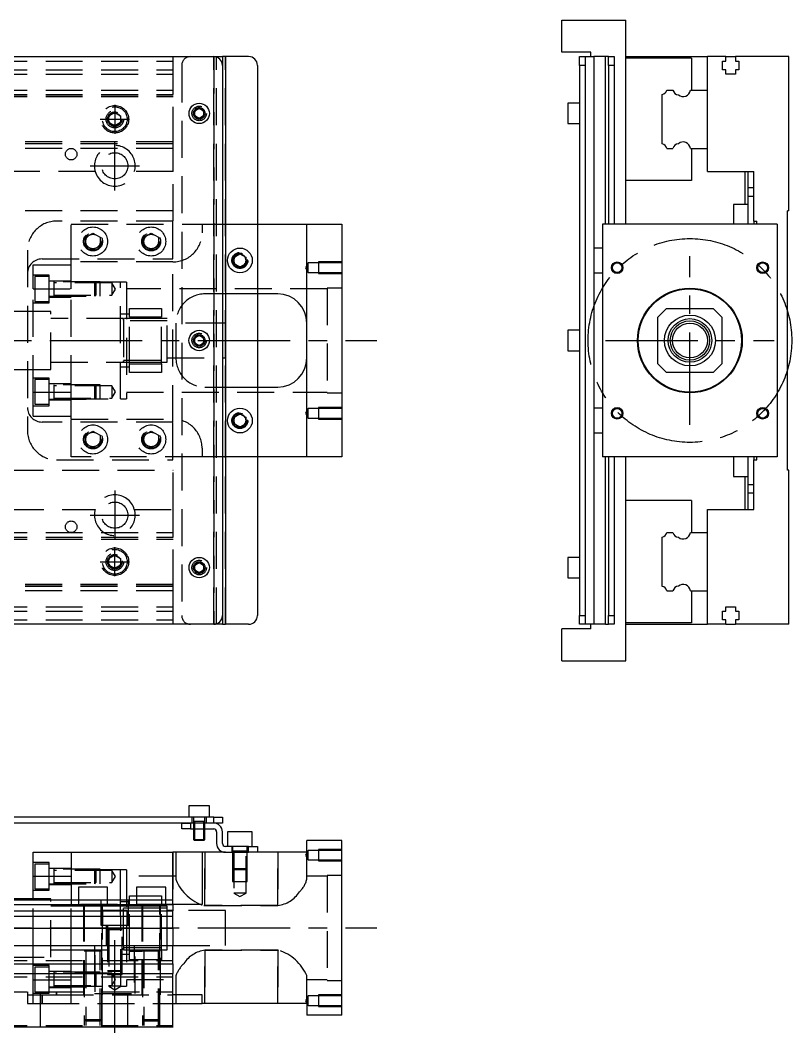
# Model space of a CAD drawing. Extents: x -13 to 750, y -269 to 112.
# Drawn here: x 484.5 to 749.7, y -237.8 to 110 of the extents above; entities that cross this region are included whole.
import ezdxf

# ---------------------------------------------------------------- set-up
doc = ezdxf.new("R2010")
doc.units = 0
doc.linetypes.add('CENTER', pattern=[50.8, 31.75, -6.35, 6.35, -6.35])
doc.linetypes.add('DASHED', pattern=[19.05, 12.7, -6.35])
doc.layers.get('0').update_dxf_attribs({"linetype": 'CONTINUOUS'})
doc.layers.add('CENTER', color=1, linetype='CENTER')

msp = doc.modelspace()

# ---------------------------------------------------------------- linework, layer by layer
at = {"color": 7, "linetype": 'CONTINUOUS'}
for p, q in [((670.65, 110), (692.65, 110)), ((670.65, 99), (670.65, 110)), ((692.65, 40), (692.65, 110)), ((3, 97.5), (551, 97.5)), ((551, 97.5), (554, 97.5)), ((554, 97.5), (554, 94.5)), ((555, 97.5), (554, 97.5)), ((555, 97.5), (555, -97.5)), ((563, 97.5), (555, 97.5)), ((680.65, 99), (670.65, 99)), ((676.65, 97.5), (678.65, 97.5)), ((676.65, 94.5), (676.65, 97.5)), ((678.65, 97.5), (681.65, 97.5)), ((678.65, 97.5), (678.65, 94.5)), ((680.65, 97.5), (680.65, 99)), ((681.65, 97.5), (681.65, 31.75)), ((685.65, 97.5), (681.65, 97.5)), ((685.65, 40), (685.65, 97.5)), ((686.65, 97.5), (685.65, 97.5)), ((686.65, 94.5), (686.65, 97.5)), ((686.65, 97.5), (688.65, 97.5)), ((688.65, 97.5), (688.65, 94.5)), ((692.65, 97.5), (720.65, 97.5)), ((720.65, 86), (720.65, 97.5)), ((726.95, 97.5), (720.65, 97.5)), ((726.95, 97.5), (730.35, 97.5)), ((726.95, 96), (726.95, 97.5)), ((730.35, 97.5), (730.35, 96)), ((748.65, 97.5), (730.35, 97.5)), ((748.65, 44.5), (748.65, 97.5)), ((554, 94.5), (554, -94.5)), ((566, 94.5), (566, -94.5)), ((678.65, 94.5), (676.65, 94.5)), ((676.65, 94.5), (676.65, -94.5)), ((678.65, 94.5), (678.65, -94.5)), ((688.65, 94.5), (686.65, 94.5)), ((686.65, 94.5), (686.65, 40)), ((688.65, 94.5), (688.65, 40)), ((715.15, 97), (692.65, 97)), ((715.15, 97), (715.15, 86)), ((725.8, 96), (726.95, 96)), ((725.8, 93), (725.8, 96)), ((730.35, 96), (731.5, 96)), ((731.5, 96), (731.5, 93)), ((726.95, 93), (725.8, 93)), ((726.95, 91.5), (726.95, 93)), ((730.35, 91.5), (726.95, 91.5)), ((730.35, 93), (730.35, 91.5)), ((731.5, 93), (730.35, 93)), ((705.15, 67.539608), (705.15, 84.460392)), ((706.689608, 86), (708.810392, 86)), ((714.831934, 86), (720.65, 86)), ((720.65, 66), (720.65, 86)), ((720.65, 66), (720.65, 86)), ((672.65, 81.5), (672.65, 78)), ((676.65, 81.5), (672.65, 81.5)), ((544.5, 78.866026), (546, 79.73205)), ((544.5, 77.133974), (544.5, 78.866026)), ((546, 76.26795), (544.5, 77.133974)), ((546, 79.73205), (547.5, 78.866026)), ((547.5, 77.133974), (546, 76.26795)), ((547.5, 78.866026), (547.5, 77.133974)), ((672.65, 78), (672.65, 74.5)), ((672.65, 74.5), (676.65, 74.5)), ((706.689608, 66), (708.810392, 66)), ((714.831934, 66), (720.65, 66)), ((715.15, 66), (715.15, 55)), ((720.65, 58), (720.65, 66)), ((720.65, 58), (736.65, 58)), ((733.65, 46.75), (733.65, 58)), ((734.65, 52.5), (734.65, 58)), ((736.65, 41), (736.65, 58)), ((715.15, 55), (692.65, 55)), ((734.65, 49.5), (734.65, 52.5)), ((734.65, 52.5), (736.65, 52.5)), ((736.65, 49.5), (734.65, 49.5)), ((734.65, 40), (734.65, 49.5)), ((729.65, 46.75), (729.65, 42.5)), ((734.65, 46.75), (729.65, 46.75)), ((729.65, 42.5), (729.65, 40)), ((748.15, -44.5), (748.15, 44.5)), ((748.65, 44.5), (748.15, 44.5)), ((565.995, 40.000006), (582.995, 40.000006)), ((582.995, 40.000006), (594.995, 40.000006)), ((582.995, -39.999994), (582.995, 40.000006)), ((594.995, 40.000006), (594.995, -39.999994)), ((684.65, 40), (684.65, -40)), ((744.65, 40), (684.65, 40)), ((736.65, 41), (737.65, 41)), ((736.65, 41), (736.65, 40)), ((737.65, 40), (737.65, 41)), ((744.65, 40), (744.65, -40)), ((681.65, 31.75), (681.65, 27.5)), ((684.65, 31.75), (681.65, 31.75)), ((557.995, 28.654706), (559.995, 29.809408)), ((557.995, 26.345306), (557.995, 28.654706)), ((559.995, 29.809408), (561.995, 28.654706)), ((561.995, 28.654706), (561.995, 26.345306)), ((559.995, 25.190604), (557.995, 26.345306)), ((561.995, 26.345306), (559.995, 25.190604)), ((681.65, 27.5), (681.65, 23.25)), ((681.65, 23.25), (681.65, -23.25)), ((681.65, 23.25), (684.65, 23.25)), ((572.995, 16.000006), (565.995, 16.000006)), ((706.65, 11), (703.65, 8)), ((706.65, 11), (722.65, 11)), ((725.65, 8), (722.65, 11)), ((703.65, -8), (703.65, 8)), ((725.65, 8), (725.65, -8)), ((672.65, 3.5), (672.65, 0)), ((676.65, 3.5), (672.65, 3.5)), ((544.495, 0.866032), (545.995, 1.732056)), ((544.495, -0.86602), (544.495, 0.866032)), ((545.995, 1.732056), (547.495, 0.866032)), ((547.495, 0.866032), (547.495, -0.86602)), ((545.995, -1.732044), (544.495, -0.86602)), ((547.495, -0.86602), (545.995, -1.732044)), ((672.65, 0), (672.65, -3.5)), ((672.65, -3.5), (676.65, -3.5)), ((703.65, -8), (706.65, -11)), ((722.65, -11), (725.65, -8)), ((722.65, -11), (706.65, -11)), ((565.995, -15.999994), (572.995, -15.999994)), ((681.65, -23.25), (681.65, -27.5)), ((684.65, -23.25), (681.65, -23.25)), ((557.995, -26.345294), (559.995, -25.190592)), ((557.995, -28.654694), (557.995, -26.345294)), ((559.995, -25.190592), (561.995, -26.345294)), ((561.995, -26.345294), (561.995, -28.654694)), ((681.65, -27.5), (681.65, -31.75)), ((559.995, -29.809396), (557.995, -28.654694)), ((561.995, -28.654694), (559.995, -29.809396)), ((681.65, -31.75), (681.65, -97.5)), ((681.65, -31.75), (684.65, -31.75)), ((582.995, -39.999994), (565.995, -39.999994)), ((594.995, -39.999994), (582.995, -39.999994)), ((744.65, -40), (684.65, -40)), ((685.65, -97.5), (685.65, -40)), ((686.65, -40), (686.65, -94.5)), ((688.65, -40), (688.65, -94.5)), ((692.65, -110), (692.65, -40)), ((729.65, -40), (729.65, -42.5)), ((734.65, -49.5), (734.65, -40)), ((736.65, -40), (736.65, -41)), ((736.65, -58), (736.65, -41)), ((736.65, -41), (737.65, -41)), ((737.65, -41), (737.65, -40)), ((729.65, -42.5), (729.65, -46.75)), ((748.65, -44.5), (748.15, -44.5)), ((748.65, -97.5), (748.65, -44.5)), ((729.65, -46.75), (734.65, -46.75)), ((733.65, -58), (733.65, -46.75)), ((734.65, -49.5), (736.65, -49.5)), ((734.65, -52.5), (734.65, -49.5)), ((715.15, -55), (692.65, -55)), ((715.15, -55), (715.15, -66)), ((736.65, -52.5), (734.65, -52.5)), ((734.65, -58), (734.65, -52.5)), ((720.65, -66), (720.65, -58)), ((720.65, -58), (736.65, -58)), ((706.689608, -66), (708.810392, -66)), ((714.831934, -66), (720.65, -66)), ((720.65, -86), (720.65, -66)), ((720.65, -86), (720.65, -66)), ((705.15, -84.460392), (705.15, -67.539608)), ((544.5, -77.133974), (546, -76.26795)), ((546, -76.26795), (547.5, -77.133974)), ((672.65, -74.5), (672.65, -78)), ((676.65, -74.5), (672.65, -74.5)), ((544.5, -78.866026), (544.5, -77.133974)), ((546, -79.73205), (544.5, -78.866026)), ((547.5, -78.866026), (546, -79.73205)), ((547.5, -77.133974), (547.5, -78.866026)), ((672.65, -78), (672.65, -81.5)), ((672.65, -81.5), (676.65, -81.5)), ((706.689608, -86), (708.810392, -86)), ((714.831934, -86), (720.65, -86)), ((715.15, -86), (715.15, -97)), ((720.65, -97.5), (720.65, -86)), ((725.8, -93), (726.95, -93)), ((725.8, -96), (725.8, -93)), ((726.95, -91.5), (730.35, -91.5)), ((726.95, -93), (726.95, -91.5)), ((730.35, -91.5), (730.35, -93)), ((730.35, -93), (731.5, -93)), ((731.5, -93), (731.5, -96)), ((554, -94.5), (554, -97.5)), ((676.65, -94.5), (678.65, -94.5)), ((676.65, -97.5), (676.65, -94.5)), ((678.65, -94.5), (678.65, -97.5)), ((686.65, -97.5), (686.65, -94.5)), ((686.65, -94.5), (688.65, -94.5)), ((688.65, -94.5), (688.65, -97.5)), ((715.15, -97), (692.65, -97)), ((726.95, -96), (725.8, -96)), ((726.95, -97.5), (726.95, -96)), ((730.35, -96), (730.35, -97.5)), ((731.5, -96), (730.35, -96)), ((551, -97.5), (3, -97.5)), ((554, -97.5), (551, -97.5)), ((554, -97.5), (555, -97.5)), ((563, -97.5), (555, -97.5)), ((670.65, -110), (670.65, -99)), ((680.65, -99), (670.65, -99)), ((678.65, -97.5), (676.65, -97.5)), ((681.65, -97.5), (678.65, -97.5)), ((680.65, -99), (680.65, -97.5)), ((685.65, -97.5), (681.65, -97.5)), ((685.65, -97.5), (686.65, -97.5)), ((688.65, -97.5), (686.65, -97.5)), ((692.65, -97.5), (720.65, -97.5)), ((726.95, -97.5), (720.65, -97.5)), ((726.95, -97.5), (730.35, -97.5)), ((748.65, -97.5), (730.35, -97.5)), ((670.65, -110), (692.65, -110)), ((549.495, -159.79), (542.495, -159.79)), ((542.495, -159.79), (542.495, -163.79)), ((549.495, -163.79), (549.495, -159.79)), ((551, -163.79), (377, -163.79)), ((543, -165.79), (377, -165.79)), ((539.995, -167.79), (539.995, -165.79)), ((542.995, -165.79), (542.995, -167.79)), ((550.995, -165.79), (542.995, -165.79)), ((550.995, -165.79), (542.995, -165.79)), ((550.995, -165.79), (550.995, -163.79)), ((550.995, -163.79), (553.995, -163.79)), ((553.995, -165.79), (550.995, -165.79)), ((553.995, -163.79), (553.995, -165.79)), ((542.995, -167.79), (539.995, -167.79)), ((542.995, -167.79), (550.995, -167.79)), ((543.995, -167.79002), (543.995, -171.44)), ((544.345, -167.79002), (544.345, -171.79)), ((547.645, -171.79), (547.645, -167.79002)), ((547.995, -171.44), (547.995, -167.79002)), ((551.995, -168.79), (551.995, -172.79)), ((553.995, -172.79), (553.995, -168.79)), ((564.245, -168.79), (555.745, -168.79)), ((555.745, -168.79), (555.745, -173.79)), ((564.245, -173.79), (564.245, -168.79)), ((543.995, -171.44), (547.995, -171.44)), ((543.995, -171.44), (544.345, -171.79)), ((547.645, -171.79), (544.345, -171.79)), ((547.645, -171.79), (547.995, -171.44)), ((562.995, -173.79), (554.995, -173.79)), ((562.995, -175.79), (562.995, -173.79)), ((562.995, -173.79), (565.995, -173.79)), ((565.995, -173.79), (565.995, -175.79)), ((582.995, -175.79), (582.995, -171.79)), ((594.995, -171.79), (582.995, -171.79)), ((594.995, -231.79), (594.995, -171.79)), ((488.995, -175.79), (501.995, -175.79)), ((488.995, -184.00658), (488.995, -175.79)), ((501.995, -175.79), (536.995, -175.79)), ((501.995, -175.79), (501.995, -192.29)), ((536.995, -192.29), (536.995, -175.79)), ((546.995, -175.79), (536.995, -175.79)), ((554.995, -175.79), (546.995, -175.79)), ((546.995, -175.79), (546.995, -193.79)), ((554.995, -175.79), (562.995, -175.79)), ((565.995, -175.79), (562.995, -175.79)), ((582.995, -175.79), (565.995, -175.79)), ((488.995, -184.00658), (501.995, -184.00658)), ((488.995, -192.29), (488.995, -184.00658)), ((514.495, -187.79), (504.495, -187.79)), ((504.495, -187.79), (504.495, -192.29)), ((514.495, -192.29), (514.495, -187.79)), ((534.495, -187.79), (524.495, -187.79)), ((524.495, -187.79), (524.495, -192.29)), ((534.495, -192.29), (534.495, -187.79)), ((537, -192.29), (370.5, -192.29)), ((537, -193.829608), (370.5, -193.829608)), ((488.995, -191.79), (479.995, -191.79)), ((536.995, -193.829608), (536.995, -192.29)), ((546.995, -193.79), (536.995, -193.79)), ((536.995, -193.829608), (536.995, -195.950392)), ((370.5, -195.950392), (537, -195.950392)), ((537, -197.860532), (370.5, -197.860532)), ((536.995, -197.860532), (536.995, -195.950392)), ((536.995, -201.971934), (536.995, -197.860532)), ((537, -201.971934), (370.5, -201.971934)), ((536.995, -201.971934), (536.995, -207.79)), ((17, -207.79), (537, -207.79)), ((536.995, -214.09), (536.995, -207.79)), ((17, -214.09), (537, -214.09)), ((536.995, -214.09), (536.995, -217.49)), ((17, -217.49), (537, -217.49)), ((536.995, -235.79), (536.995, -217.49)), ((546.995, -224.79), (536.995, -224.79)), ((546.995, -227.79), (546.995, -224.79)), ((536.995, -227.79), (546.995, -227.79)), ((582.995, -227.79), (546.995, -227.79)), ((582.995, -227.79), (582.995, -231.79)), ((594.995, -231.79), (582.995, -231.79)), ((17, -235.79), (537, -235.79))]:
    msp.add_line(p, q, dxfattribs=at)
at = {"color": 3, "linetype": 'DASHED'}
for p, q in [((537, 86), (537, 97.5)), ((551, -97.5), (551, 97.5)), ((551, 97.5), (551, -97.5)), ((552, -97.5), (552, 97.5)), ((555, -97.5), (555, 97.5)), ((17, 96), (537, 96)), ((540, 94.5), (540, -94.5)), ((17, 93), (537, 93)), ((17, 91.5), (537, 91.5)), ((17, 86), (537, 86)), ((17, 84.460392), (537, 84.460392)), ((17, 84.403994), (537, 84.403994)), ((17, 83.8), (537, 83.8)), ((537, 84.460392), (537, 86)), ((537, 67.539608), (537, 84.460392)), ((515, 77.1547), (517, 78.309402)), ((515, 74.8453), (515, 77.1547)), ((517, 78.309402), (519, 77.1547)), ((519, 77.1547), (519, 74.8453)), ((547.973226, 78.326156), (548, 78)), ((514.5, 76), (514.534018, 76.411016)), ((517, 73.690598), (515, 74.8453)), ((519, 74.8453), (517, 73.690598)), ((537, 68.2), (17, 68.2)), ((537, 67.596006), (17, 67.596006)), ((537, 67.539608), (17, 67.539608)), ((537, 66), (537, 67.539608)), ((537, 66), (17, 66)), ((537, 58), (537, 66)), ((510.291796, 58), (403.708204, 58)), ((537, 58), (523.708204, 58)), ((537, 41), (537, 58)), ((537, 44.5), (22.640312, 44.5)), ((536.995, 41.000006), (496.995, 41.000006)), ((501.995, 27.000006), (501.995, 40.000006)), ((501.995, 40.000006), (546.995, 40.000006)), ((536.995, 28.000006), (536.995, 41.000006)), ((546.995, 40.000006), (546.995, 37.000006)), ((546.995, 40.000006), (553.995, 40.000006)), ((553.995, 40.000006), (565.995, 40.000006)), ((506.995, 35.443382), (509.495, 36.886758)), ((506.995, 32.55663), (506.995, 35.443382)), ((509.495, 36.886758), (511.995, 35.443382)), ((511.995, 35.443382), (511.995, 32.55663)), ((526.995, 35.443382), (529.495, 36.886758)), ((526.995, 32.55663), (526.995, 35.443382)), ((529.495, 36.886758), (531.995, 35.443382)), ((531.995, 35.443382), (531.995, 32.55663)), ((509.495, 31.113254), (506.995, 32.55663)), ((511.995, 32.55663), (509.495, 31.113254)), ((512.472798, 34.364312), (512.495, 34.000006)), ((526.495, 34.000006), (526.515026, 34.346062)), ((529.495, 31.113254), (526.995, 32.55663)), ((531.995, 32.55663), (529.495, 31.113254)), ((486.995, 31.000006), (486.995, -30.999994)), ((491.995, 28.000006), (536.995, 28.000006)), ((536.995, -27.999994), (536.995, 28.000006)), ((488.995, 17.783426), (488.995, 26.000006)), ((488.995, 26.000006), (501.995, 26.000006)), ((501.995, 17.783426), (501.995, 27.000006)), ((536.995, 27.000006), (501.995, 27.000006)), ((501.995, 17.783426), (501.995, 26.000006)), ((562.478582, 27.786044), (562.495, 27.500006)), ((583.495, 26.650006), (582.542372, 25.000006)), ((582.542372, 25.000006), (583.495, 23.350006)), ((583.495, 23.350006), (583.495, 26.650006)), ((586.995, 26.650006), (583.495, 26.650006)), ((586.995, 27), (586.995, 23.000012)), ((594.995, 27), (586.995, 27)), ((594.995, 26.650006), (586.995, 26.650006)), ((494.495, 22.427676), (488.995, 22.427676)), ((489.495, 21.927676), (489.495, 13.427676)), ((494.495, 21.927676), (489.495, 21.927676)), ((494.495, 12.927676), (494.495, 22.427676)), ((583.495, 23.350006), (586.995, 23.350006)), ((586.995, 23.350006), (594.995, 23.350006)), ((586.995, 23.000012), (594.995, 23.000012)), ((488.995, 17.783426), (501.995, 17.783426)), ((488.995, -17.783414), (488.995, 17.783426)), ((501.995, 20.427676), (494.495, 20.427676)), ((511.995, 20.17767), (494.495, 20.17767)), ((496.095, 20.17768), (496.095, 15.17767)), ((515.995, 19.777676), (496.095, 19.777676)), ((518.995, 20.000006), (501.995, 20.000006)), ((518.995, 20.000006), (501.995, 20.000006)), ((501.995, -17.783414), (501.995, 17.783426)), ((501.995, -17.783414), (501.995, 17.783426)), ((510.095, 15.177676), (510.095, 20.177676)), ((510.495, 19.777676), (510.095, 20.177676)), ((510.495, 19.777676), (510.495, 15.577676)), ((511.995, 15.17768), (511.995, 20.17767)), ((515.995, 19.777676), (515.995, 15.577676)), ((517.207436, 17.677676), (515.995, 19.777676)), ((515.995, 15.577676), (517.207436, 17.677676)), ((518.995, -19.999994), (518.995, 20.000006)), ((520.995, 20.000006), (518.995, 20.000006)), ((520.995, 20.000006), (520.995, -19.999994)), ((589.995, 17.750006), (520.995, 17.750006)), ((589.995, 18.000006), (589.995, -17.999994)), ((594.995, 18.000006), (589.995, 18.000006)), ((494.495, 15.17768), (511.995, 15.17768)), ((494.495, 14.927676), (501.995, 14.927676)), ((496.095, 15.577676), (515.995, 15.577676)), ((510.095, 15.177676), (510.495, 15.577676)), ((553.995, 16.000006), (547.995, 16.000006)), ((565.995, 16.000006), (553.995, 16.000006)), ((488.995, 12.927676), (494.495, 12.927676)), ((489.495, 13.427676), (494.495, 13.427676)), ((521.995, 11.000006), (532.995, 11.000006)), ((521.995, 8.000006), (521.995, 11.000006)), ((532.995, 11.000006), (532.995, 8.000006)), ((494.995, 10.000006), (479.995, 10.000006)), ((494.995, 10.000006), (488.995, 10.000006)), ((494.995, -9.999994), (494.995, 10.000006)), ((494.995, -9.999994), (494.995, 10.000006)), ((520, 7.500006), (494.995, 7.500006)), ((519.99, 7.500006), (494.995, 7.500006)), ((521.995, 9.000006), (518.995, 9.000006)), ((532.995, 7.500006), (519.99, 7.500006)), ((520, 7.500006), (519.99, 7.500006)), ((519.995, 6.95099), (519.995, 7.500006)), ((519.995, 7.500006), (519.995, 6.951134)), ((532.995, 7.500006), (520, 7.500006)), ((532.995, 8.000006), (521.995, 8.000006)), ((521.995, -7.999994), (521.995, 8.000006)), ((532.995, -7.999994), (532.995, 8.000006)), ((534.995, 7.500006), (532.995, 7.500006)), ((534.995, -7.499994), (534.995, 7.500006)), ((519.995, 6.951134), (519.995, -6.950978)), ((534.995, 6.750006), (519.995, 6.750006)), ((553.995, 6.000006), (534.995, 6.000006)), ((537.995, 6.000006), (537.995, -5.999994)), ((554.995, 6.000006), (553.995, 6.000006)), ((554.995, -5.999994), (554.995, 6.000006)), ((543.995, 0.000006), (544.025168, 0.346072)), ((519.995, -6.749994), (534.995, -6.749994)), ((519.995, -7.499326), (519.995, -6.950956)), ((519.995, -6.950978), (519.995, -7.499994)), ((534.995, -5.999994), (553.995, -5.999994)), ((553.995, -5.999994), (554.995, -5.999994)), ((479.995, -9.999994), (494.995, -9.999994)), ((488.995, -9.999994), (494.995, -9.999994)), ((494.995, -7.499994), (520, -7.499994)), ((494.995, -7.499994), (519.99, -7.499994)), ((518.995, -8.999994), (521.995, -8.999994)), ((519.99, -7.499994), (532.995, -7.499994)), ((519.99, -7.499994), (520, -7.499994)), ((519.995, -7.499994), (519.995, -7.499326)), ((520, -7.499994), (532.995, -7.499994)), ((521.995, -7.999994), (532.995, -7.999994)), ((521.995, -10.999994), (521.995, -7.999994)), ((532.995, -7.499994), (534.995, -7.499994)), ((532.995, -7.999994), (532.995, -10.999994)), ((494.495, -12.927664), (488.995, -12.927664)), ((489.495, -13.427664), (489.495, -21.927664)), ((494.495, -13.427664), (489.495, -13.427664)), ((494.495, -22.427664), (494.495, -12.927664)), ((532.995, -10.999994), (521.995, -10.999994)), ((501.995, -14.927664), (494.495, -14.927664)), ((511.995, -15.177668), (494.495, -15.177668)), ((496.095, -15.177658), (496.095, -20.177668)), ((515.995, -15.577664), (496.095, -15.577664)), ((510.095, -20.177664), (510.095, -15.177664)), ((510.495, -15.577664), (510.095, -15.177664)), ((510.495, -15.577664), (510.495, -19.777664)), ((511.995, -20.177658), (511.995, -15.177668)), ((515.995, -15.577664), (515.995, -19.777664)), ((517.207436, -17.677664), (515.995, -15.577664)), ((547.995, -15.999994), (553.995, -15.999994)), ((553.995, -15.999994), (565.995, -15.999994)), ((488.995, -17.783414), (501.995, -17.783414)), ((488.995, -25.999994), (488.995, -17.783414)), ((494.495, -20.177658), (511.995, -20.177658)), ((494.495, -20.427664), (501.995, -20.427664)), ((496.095, -19.777664), (515.995, -19.777664)), ((501.995, -25.999994), (501.995, -17.783414)), ((501.995, -26.999994), (501.995, -17.783414)), ((501.995, -19.999994), (518.995, -19.999994)), ((501.995, -19.999994), (518.995, -19.999994)), ((510.095, -20.177664), (510.495, -19.777664)), ((515.995, -19.777664), (517.207436, -17.677664)), ((518.995, -19.999994), (520.995, -19.999994)), ((520.995, -17.749994), (589.995, -17.749994)), ((589.995, -17.999994), (594.995, -17.999994)), ((488.995, -22.427664), (494.495, -22.427664)), ((489.495, -21.927664), (494.495, -21.927664)), ((583.495, -23.349994), (582.542372, -24.999994)), ((583.495, -26.649994), (583.495, -23.349994)), ((586.995, -23.349994), (583.495, -23.349994)), ((586.995, -23), (586.995, -26.999988)), ((594.995, -23), (586.995, -23)), ((594.995, -23.349994), (586.995, -23.349994)), ((488.995, -25.999994), (501.995, -25.999994)), ((501.995, -26.999994), (536.995, -26.999994)), ((501.995, -39.999994), (501.995, -26.999994)), ((562.478582, -27.213956), (562.495, -27.499994)), ((582.542372, -24.999994), (583.495, -26.649994)), ((583.495, -26.649994), (586.995, -26.649994)), ((586.995, -26.649994), (594.995, -26.649994)), ((586.995, -26.999988), (594.995, -26.999988)), ((536.995, -27.999994), (491.995, -27.999994)), ((506.995, -32.556618), (509.495, -31.113242)), ((509.495, -31.113242), (511.995, -32.556618)), ((526.995, -32.556618), (529.495, -31.113242)), ((529.495, -31.113242), (531.995, -32.556618)), ((536.995, -40.999994), (536.995, -27.999994)), ((506.995, -35.44337), (506.995, -32.556618)), ((511.995, -32.556618), (511.995, -35.44337)), ((512.472798, -33.635688), (512.495, -33.999994)), ((526.995, -35.44337), (526.995, -32.556618)), ((531.995, -32.556618), (531.995, -35.44337)), ((532.472798, -33.635688), (532.495, -33.999994)), ((509.495, -36.886746), (506.995, -35.44337)), ((511.995, -35.44337), (509.495, -36.886746)), ((529.495, -36.886746), (526.995, -35.44337)), ((531.995, -35.44337), (529.495, -36.886746)), ((546.995, -36.999994), (546.995, -39.999994)), ((496.995, -40.999994), (536.995, -40.999994)), ((546.995, -39.999994), (501.995, -39.999994)), ((537, -58), (537, -41)), ((553.995, -39.999994), (546.995, -39.999994)), ((565.995, -39.999994), (553.995, -39.999994)), ((22.640312, -44.5), (537, -44.5)), ((403.708204, -58), (510.291796, -58)), ((523.708204, -58), (537, -58)), ((537, -66), (537, -58)), ((17, -66), (537, -66)), ((537, -67.539608), (537, -66)), ((17, -67.539608), (537, -67.539608)), ((17, -67.596006), (537, -67.596006)), ((17, -68.2), (537, -68.2)), ((537, -84.460392), (537, -67.539608)), ((515, -74.8453), (517, -73.690598)), ((515, -77.1547), (515, -74.8453)), ((517, -73.690598), (519, -74.8453)), ((519, -74.8453), (519, -77.1547)), ((519.483582, -75.713962), (519.5, -76)), ((517, -78.309402), (515, -77.1547)), ((519, -77.1547), (517, -78.309402)), ((547.973226, -77.673844), (548, -78)), ((537, -83.8), (17, -83.8)), ((537, -84.403994), (17, -84.403994)), ((537, -84.460392), (17, -84.460392)), ((537, -86), (17, -86)), ((537, -86), (537, -84.460392)), ((537, -97.5), (537, -86)), ((17, -91.5), (537, -91.5)), ((17, -93), (537, -93)), ((17, -96), (537, -96)), ((539.995, -165.79), (542.995, -165.79)), ((543.495, -163.79), (543.495, -165.79)), ((547.995006, -165.19), (543.994994, -165.19)), ((543.995, -163.79), (543.995, -167.79)), ((544.345, -165.19), (544.345, -167.79)), ((547.645, -167.79), (547.645, -165.19)), ((547.995, -167.79), (547.995, -163.79)), ((548.495, -165.79), (548.495, -163.79)), ((557.245, -173.79), (557.245, -175.79)), ((557.495006, -173.79), (557.495006, -185.79)), ((562.494994, -185.79), (562.494994, -173.79)), ((562.745, -175.79), (562.745, -173.79)), ((536.995, -175.79), (536.995, -192.29)), ((537.995, -175.79), (537.995, -185.084836)), ((547.995, -194.104786), (547.995, -175.79)), ((547.995, -175.79), (547.995, -194.104786)), ((562.495006, -175.39), (557.494994, -175.39)), ((557.895, -175.39), (557.895, -189.79)), ((562.095, -189.79), (562.095, -175.39)), ((572.995, -175.79), (572.995, -194.104786)), ((572.995, -194.104786), (572.995, -175.79)), ((583.495, -175.14), (582.542372, -176.79)), ((582.542372, -176.79), (583.495, -178.44)), ((582.995, -185.084836), (582.995, -175.79)), ((583.495, -178.44), (583.495, -175.14)), ((586.995, -175.14), (583.495, -175.14)), ((586.995, -174.790006), (586.995, -178.789994)), ((594.995, -174.790006), (586.995, -174.790006)), ((594.995, -175.14), (586.995, -175.14)), ((494.495, -179.36233), (488.995, -179.36233)), ((489.495, -179.86233), (489.495, -184.11233)), ((494.495, -179.86233), (489.495, -179.86233)), ((494.495, -188.86233), (494.495, -179.36233)), ((583.495, -178.44), (586.995, -178.44)), ((586.995, -178.44), (594.995, -178.44)), ((586.995, -178.789994), (594.995, -178.789994)), ((489.495, -184.11233), (489.495, -188.36233)), ((501.995, -181.36233), (494.495, -181.36233)), ((511.995, -181.612336), (494.495, -181.612336)), ((496.095, -181.612336), (496.095, -186.612326)), ((515.995, -182.01233), (496.095, -182.01233)), ((518.995, -181.79), (501.995, -181.79)), ((510.095, -184.11233), (510.095, -181.61233)), ((510.495, -182.01233), (510.095, -181.61233)), ((510.095, -186.61233), (510.095, -184.11233)), ((510.495, -182.01233), (510.495, -184.11233)), ((510.495, -184.11233), (510.495, -186.21233)), ((511.995, -186.612326), (511.995, -181.612336)), ((515.995, -182.01233), (515.995, -184.11233)), ((517.207436, -184.11233), (515.995, -182.01233)), ((515.995, -184.11233), (515.995, -186.21233)), ((515.995, -186.21233), (517.207436, -184.11233)), ((518.995, -192.29), (518.995, -181.79)), ((520.995, -181.79), (518.995, -181.79)), ((520.995, -181.79), (520.995, -221.79)), ((537.995, -184.04), (520.995, -184.04)), ((557.495, -181.39), (562.495, -181.39)), ((557.495, -181.39), (557.895, -181.79)), ((562.095, -181.79), (557.895, -181.79)), ((562.095, -181.79), (562.495, -181.39)), ((589.995, -184.04), (582.995, -184.04)), ((589.995, -183.79), (589.995, -219.79)), ((594.995, -183.79), (589.995, -183.79)), ((494.495, -186.612326), (511.995, -186.612326)), ((494.495, -186.86233), (501.995, -186.86233)), ((496.095, -186.21233), (515.995, -186.21233)), ((510.095, -186.61233), (510.495, -186.21233)), ((537.995, -185.084836), (538.030862, -185.413408)), ((557.495006, -185.79), (562.494994, -185.79)), ((488.995, -188.86233), (494.495, -188.86233)), ((489.495, -188.36233), (494.495, -188.36233)), ((521.995, -190.79), (532.995, -190.79)), ((521.995, -192.29), (521.995, -190.79)), ((532.995, -190.79), (532.995, -192.29)), ((562.095, -189.79), (557.895, -189.79)), ((557.895, -189.79), (559.995, -191.002436)), ((559.995, -191.002436), (562.095, -189.79)), ((494.995, -191.79), (488.995, -191.79)), ((488.995, -207.79), (488.995, -192.29)), ((494.995, -211.79), (494.995, -191.79)), ((501.995, -194.29), (494.995, -194.29)), ((501.995, -192.29), (501.995, -193.79)), ((536.995, -193.79), (501.995, -193.79)), ((501.995, -207.79), (501.995, -193.79)), ((506.495, -194.29), (501.995, -194.29)), ((504.495, -192.29), (504.495, -193.79)), ((506.245, -193.79), (506.245, -224.79)), ((512.495, -194.29), (506.495, -194.29)), ((506.495006, -193.79), (506.495006, -235.29)), ((512.25, -192.29), (512.25, -200.79)), ((512.494994, -235.29), (512.494994, -193.79)), ((518.995, -194.29), (512.495, -194.29)), ((512.745, -224.79), (512.745, -193.79)), ((514.495, -193.79), (514.495, -192.29)), ((519.095, -221.79), (518.995, -192.29)), ((521.995, -192.79), (518.995, -192.79)), ((519.995, -194.29), (518.995, -194.29)), ((519.995, -207.79), (519.995, -194.29)), ((521.995, -194.29), (519.995, -194.29)), ((521.75, -200.79), (521.75, -192.29)), ((521.995, -193.79), (521.995, -192.29)), ((521.995, -209.79), (521.995, -193.79)), ((526.495, -194.29), (521.995, -194.29)), ((524.495, -192.29), (524.495, -193.79)), ((526.245, -193.79), (526.245, -224.79)), ((532.495, -194.29), (526.495, -194.29)), ((526.495006, -193.79), (526.495006, -235.29)), ((532.494994, -235.29), (532.494994, -193.79)), ((532.995, -194.29), (532.495, -194.29)), ((532.745, -224.79), (532.745, -193.79)), ((532.995, -192.29), (532.995, -193.79)), ((532.995, -209.79), (532.995, -193.79)), ((534.995, -194.29), (532.995, -194.29)), ((534.495, -193.79), (534.495, -192.29)), ((534.995, -201.79), (534.995, -194.29)), ((547.61003, -194.089374), (547.995, -194.104786)), ((572.995, -194.104786), (547.995, -194.104786)), ((547.995, -194.104786), (572.995, -194.104786)), ((521.25, -195.79), (512.75, -195.79)), ((512.75, -195.79), (512.75, -200.79)), ((521.995, -195.04), (519.995, -195.04)), ((521.25, -200.79), (521.25, -195.79)), ((526.495, -195.04), (521.995, -195.04)), ((532.495, -195.04), (526.495, -195.04)), ((532.995, -195.04), (532.495, -195.04)), ((534.995, -195.04), (532.995, -195.04)), ((536.995, -195.79), (534.995, -195.79)), ((554.995, -195.79), (536.995, -195.79)), ((554.995, -201.79), (554.995, -195.79)), ((512.25, -200.79), (521.75, -200.79)), ((514, -200.79), (514, -207.79)), ((514.500006, -200.79), (514.500006, -217.49)), ((519.499994, -217.49), (519.499994, -200.79)), ((520, -207.79), (520, -200.79)), ((519.500006, -202.39), (514.499994, -202.39)), ((514.9, -202.39), (514.9, -221.79)), ((519.1, -221.79), (519.1, -202.39)), ((534.995, -209.29), (534.995, -201.79)), ((554.995, -207.79), (554.995, -201.79)), ((488.995, -214.09), (488.995, -207.79)), ((501.995, -214.09), (501.995, -207.79)), ((510, -207.79), (510, -224.29)), ((510.291796, -223.79), (510.291796, -207.79)), ((519.995, -207.79), (519.995, -208.54)), ((519.995, -207.891716), (519.995, -208.741128)), ((519.995, -208.54), (534.995, -208.54)), ((523.708204, -207.79), (523.708204, -223.79)), ((524, -224.29), (524, -207.79)), ((536.995, -207.79), (554.995, -207.79)), ((479.995, -211.79), (494.995, -211.79)), ((494.995, -209.29), (501.995, -209.29)), ((501.995, -209.29), (520, -209.29)), ((512.495006, -209.79), (506.494994, -209.79)), ((506.995, -209.79), (506.995, -235.29)), ((511.995, -235.29), (511.995, -209.79)), ((518.995, -210.79), (521.995, -210.79)), ((519.99, -209.29), (532.995, -209.29)), ((519.995, -209.29), (519.995, -208.740962)), ((519.995, -208.741128), (519.995, -209.29)), ((520, -209.29), (532.995, -209.29)), ((521.995, -209.79), (526.39499, -209.79)), ((521.995, -212.79), (521.995, -209.79)), ((532.495006, -209.79), (526.494994, -209.79)), ((526.995, -209.79), (526.995, -235.29)), ((531.995, -235.29), (531.995, -209.79)), ((532.995, -209.29), (534.995, -209.29)), ((532.995, -209.79), (532.995, -212.79)), ((547.995, -209.475214), (572.995, -209.475214)), ((572.995, -209.475214), (547.995, -209.475214)), ((547.995, -227.79), (547.995, -209.475214)), ((547.995, -209.475214), (547.995, -227.79)), ((572.995, -209.475214), (572.995, -227.79)), ((572.995, -227.79), (572.995, -209.475214)), ((573.378512, -209.490578), (572.995, -209.475214)), ((17, -212.94), (537, -212.94)), ((488.995, -217.49), (488.995, -214.09)), ((494.495, -214.71767), (488.995, -214.71767)), ((489.495, -215.21767), (489.495, -217.49)), ((493.703204, -215.21767), (489.495, -215.21767)), ((494.495, -215.21767), (493.703204, -215.21767)), ((494.495, -224.21767), (494.495, -214.71767)), ((501.995, -217.49), (501.995, -214.09)), ((532.995, -212.79), (521.995, -212.79)), ((17, -218.64), (537, -218.64)), ((488.995, -219.57342), (488.995, -217.49)), ((489.495, -217.49), (489.495, -219.46767)), ((501.995, -216.71767), (494.495, -216.71767)), ((511.995, -216.967674), (494.495, -216.967674)), ((496.095, -216.967664), (496.095, -221.967674)), ((496.095, -216.967664), (496.095, -221.967674)), ((515.995, -217.36767), (496.095, -217.36767)), ((501.995, -224.79), (501.995, -217.49)), ((510.095, -217.49), (510.095, -216.96767)), ((510.495, -217.36767), (510.095, -216.96767)), ((510.095, -219.46767), (510.095, -217.49)), ((510.495, -217.36767), (510.495, -217.49)), ((510.495, -217.49), (510.495, -219.46767)), ((514.5, -216.39), (519.5, -216.39)), ((514.5, -216.39), (514.9, -216.79)), ((514.500006, -217.49), (514.500006, -217.79)), ((514.500006, -217.79), (519.499994, -217.79)), ((519.1, -216.79), (514.9, -216.79)), ((515.995, -217.36767), (515.995, -219.46767)), ((517.207436, -219.46767), (515.995, -217.36767)), ((519.1, -216.79), (519.5, -216.39)), ((519.499994, -217.79), (519.499994, -217.49)), ((538.02314, -218.206646), (537.995, -218.495164)), ((537.995, -218.495164), (537.995, -227.79)), ((538.114076, -217.859652), (538.02314, -218.206646)), ((582.995, -218.495164), (582.95876, -218.165044)), ((582.995, -227.79), (582.995, -218.495164)), ((488.995, -219.57342), (493.703204, -219.57342)), ((488.995, -223.79), (488.995, -219.57342)), ((489.495, -219.46767), (489.495, -223.71767)), ((493.703204, -219.57342), (501.995, -219.57342)), ((494.495, -221.967664), (511.995, -221.967664)), ((494.495, -222.21767), (501.995, -222.21767)), ((496.095, -221.56767), (515.995, -221.56767)), ((501.995, -221.79), (506.495, -221.79)), ((506.995, -221.79), (510.27267, -221.79)), ((510.095, -221.96767), (510.095, -219.46767)), ((510.095, -221.96767), (510.495, -221.56767)), ((510.27267, -221.79), (511.995, -221.79)), ((510.495, -219.46767), (510.495, -221.56767)), ((511.995, -221.79), (512.495, -221.79)), ((519.1, -221.79), (514.9, -221.79)), ((514.9, -221.79), (517, -223.002436)), ((515.995, -219.46767), (515.995, -221.56767)), ((515.995, -221.56767), (517.207436, -219.46767)), ((517, -223.002436), (519.1, -221.79)), ((519.095, -221.79), (520.995, -221.79)), ((520.995, -219.54), (537.995, -219.54)), ((582.995, -219.54), (589.995, -219.54)), ((589.995, -219.79), (594.995, -219.79)), ((17, -223.79), (537, -223.79)), ((486.995, -223.79), (486.995, -224.79)), ((486.995, -224.79), (496.995, -224.79)), ((486.995, -224.79), (486.995, -227.79)), ((488.995, -227.79), (488.995, -223.79)), ((488.995, -224.21767), (494.495, -224.21767)), ((489.495, -223.71767), (493.703204, -223.71767)), ((491.495, -235.79), (491.495, -224.29)), ((491.995, -227.79), (491.995, -224.79)), ((491.995, -224.79), (491.995, -227.79)), ((493.703204, -223.79), (536.995, -223.79)), ((496.995, -224.79), (496.995, -223.79)), ((496.995, -223.79), (496.995, -224.79)), ((496.995, -224.79), (536.995, -224.79)), ((501.995, -227.79), (501.995, -224.79)), ((510, -224.29), (524, -224.29)), ((512.5, -224.29), (512.5, -235.79)), ((521.5, -235.79), (521.5, -224.29)), ((583.495, -225.14), (582.542372, -226.79)), ((583.495, -228.44), (583.495, -225.14)), ((586.995, -225.14), (583.495, -225.14)), ((586.995, -224.790006), (586.995, -228.789994)), ((594.995, -224.790006), (586.995, -224.790006)), ((594.995, -225.14), (586.995, -225.14)), ((486.995, -227.79), (491.995, -227.79)), ((491.995, -227.79), (536.995, -227.79)), ((582.542372, -226.79), (583.495, -228.44)), ((583.495, -228.44), (586.995, -228.44)), ((586.995, -228.44), (594.995, -228.44)), ((586.995, -228.789994), (594.995, -228.789994)), ((17, -235.29), (537, -235.29)), ((506.495, -233.29), (512.495, -233.29)), ((506.495, -233.29), (506.995, -233.79)), ((511.995, -233.79), (506.995, -233.79)), ((511.995, -233.79), (512.495, -233.29)), ((526.495, -233.29), (532.495, -233.29)), ((526.495, -233.29), (526.995, -233.79)), ((531.995, -233.79), (526.995, -233.79)), ((531.995, -233.79), (532.495, -233.29))]:
    msp.add_line(p, q, dxfattribs=at)
for centre, radius in [((517, 76), 4.75), ((517, 76), 4.25), ((546, 78), 2.5), ((546, 78), 2), ((517, 76), 3), ((517, 76), 2.5), ((517, 76), 2.1), ((502, 64), 2), ((517, 60), 4.5), ((509.495, 34.000006), 5), ((529.495, 34.000006), 5), ((509.495, 34.000006), 3.25), ((509.495, 34.000006), 3), ((509.495, 34.000006), 2.5), ((529.495, 34.000006), 3.25), ((529.495, 34.000006), 3), ((529.495, 34.000006), 2.5), ((559.995, 27.500006), 2.75), ((559.995, 27.500006), 2.5), ((545.995, 0.000006), 2.5), ((545.995, 0.000006), 2), ((559.995, -27.499994), 2.75), ((559.995, -27.499994), 2.5), ((509.495, -33.999994), 5), ((509.495, -33.999994), 3.25), ((509.495, -33.999994), 3), ((529.495, -33.999994), 5), ((529.495, -33.999994), 3.25), ((529.495, -33.999994), 3), ((509.495, -33.999994), 2.5), ((529.495, -33.999994), 2.5), ((517, -60), 4.5), ((502, -64), 2), ((517, -76), 4.75), ((517, -76), 4.25), ((517, -76), 3), ((517, -76), 2.5), ((517, -76), 2.1), ((546, -78), 2.5), ((546, -78), 2)]:
    msp.add_circle(centre, radius, dxfattribs=at)
at = {"color": 7, "linetype": 'CONTINUOUS'}
for centre, radius in [((546, 78), 3.5), ((559.995, 27.500006), 4.25), ((689.65, 25), 1.65), ((739.65, 25), 1.65), ((714.65, 0), 18), ((714.65, 0), 17.75), ((714.65, 0), 8.75), ((714.65, 0), 7.5), ((545.995, 0.000006), 3.5), ((714.65, 0), 6.75), ((714.65, 0), 6), ((559.995, -27.499994), 4.25), ((689.65, -25), 1.65), ((739.65, -25), 1.65), ((546, -78), 3.5)]:
    msp.add_circle(centre, radius, dxfattribs=at)
at = {"color": 3, "linetype": 'CONTINUOUS'}
for centre in [(689.65, 25), (739.65, 25), (689.65, -25), (739.65, -25)]:
    msp.add_circle(centre, 2, dxfattribs=at)
at = {"color": 3, "linetype": 'DASHED'}
for centre, radius, start, end in [((543, 94.5), 3, 90, 180), ((517, 60), 7, 343.39845, 196.60155), ((517, 60), 7, 196.60155, 343.39845), ((496.995, 31.000006), 10, 90, 180), ((536.995, 37.000006), 10, 270, 0), ((491.995, 23.000006), 5, 90, 180), ((547.995, 6.000006), 10, 90, 180), ((547.995, -5.999994), 10, 180, 270), ((491.995, -22.999994), 5, 180, 270), ((536.995, -36.999994), 10, 0, 90), ((496.995, -30.999994), 10, 180, 270), ((517, -60), 7, 16.60155, 163.39845), ((517, -60), 7, 163.39845, 16.60155), ((543, -94.5), 3, 180, 270), ((552.407749, -179.166012), 15.675613, 203.48708594, 252.17789553), ((574.482225, -182.909914), 8.786217, 312.59251616, 345.66813465), ((571.635, -183.757179), 10.436597, 277.48754277, 327.41246533), ((549.104519, -219.313125), 9.900279, 96.43462492, 147.2861536), ((568.588646, -224.408138), 15.667687, 23.48252767, 72.19873987), ((549.812154, -222.989256), 12.773326, 135.03444464, 156.32256147)]:
    msp.add_arc(centre, radius, start, end, dxfattribs=at)
at = {"color": 7, "linetype": 'CONTINUOUS'}
for centre, radius, start, end in [((551, 94.5), 3, 0, 90), ((563, 94.5), 3, 0, 90), ((704.65, 86.5), 2.1, 283.774147, 346.225853), ((710.85, 86.5), 2.1, 193.774147, 266.465409), ((712.35, 86.3), 2.5, 229.323534, 353.107897), ((546, 78), 1.65, 155.380023, 180), ((546, 78), 1.65, 180, 204.619977), ((546, 78), 1.65, 144.619977, 155.380023), ((546, 78), 1.65, 204.619977, 215.380023), ((546, 78), 1.65, 95.380023, 144.619977), ((546, 78), 1.65, 215.380023, 264.619977), ((546, 78), 1.65, 84.619977, 95.380023), ((546, 78), 1.65, 35.380023, 84.619977), ((546, 78), 1.65, 275.380023, 324.619977), ((546, 78), 1.65, 24.619977, 35.380023), ((546, 78), 1.65, 324.619977, 335.380023), ((546, 78), 1.65, 335.380023, 24.619977), ((546, 78), 1.65, 264.619977, 275.380023), ((704.65, 65.5), 2.1, 13.774147, 76.225853), ((710.85, 65.5), 2.1, 93.534591, 166.225853), ((712.35, 65.7), 2.5, 6.892103, 130.676466), ((559.995, 27.500006), 2.1, 162.24721, 180), ((559.995, 27.500006), 2.1, 137.75279, 162.24721), ((559.995, 27.500006), 2.1, 102.24721, 137.75279), ((559.995, 27.500006), 2.1, 77.75279, 102.24721), ((559.995, 27.500006), 2.1, 42.24721, 77.75279), ((559.995, 27.500006), 2.1, 17.75279, 42.24721), ((559.995, 27.500006), 2.1, 342.24721, 17.75279), ((559.995, 27.500006), 2.1, 180, 197.75279), ((559.995, 27.500006), 2.1, 197.75279, 222.24721), ((559.995, 27.500006), 2.1, 222.24721, 257.75279), ((559.995, 27.500006), 2.1, 257.75279, 282.24721), ((559.995, 27.500006), 2.1, 282.24721, 317.75279), ((559.995, 27.500006), 2.1, 317.75279, 342.24721), ((572.995, 6.000006), 10, 0, 90), ((545.995, 0.000006), 1.65, 155.380023, 180), ((545.995, 0.000006), 1.65, 180, 204.619977), ((545.995, 0.000006), 1.65, 144.619977, 155.380023), ((545.995, 0.000006), 1.65, 95.380023, 144.619977), ((545.995, 0.000006), 1.65, 84.619977, 95.380023), ((545.995, 0.000006), 1.65, 35.380023, 84.619977), ((545.995, 0.000006), 1.65, 24.619977, 35.380023), ((545.995, 0.000006), 1.65, 335.380023, 24.619977), ((545.995, 0.000006), 1.65, 204.619977, 215.380023), ((545.995, 0.000006), 1.65, 215.380023, 264.619977), ((545.995, 0.000006), 1.65, 264.619977, 275.380023), ((545.995, 0.000006), 1.65, 275.380023, 324.619977), ((545.995, 0.000006), 1.65, 324.619977, 335.380023), ((572.995, -5.999994), 10, 270, 0), ((559.995, -27.499994), 2.1, 162.24721, 180), ((559.995, -27.499994), 2.1, 180, 197.75279), ((559.995, -27.499994), 2.1, 137.75279, 162.24721), ((559.995, -27.499994), 2.1, 102.24721, 137.75279), ((559.995, -27.499994), 2.1, 77.75279, 102.24721), ((559.995, -27.499994), 2.1, 42.24721, 77.75279), ((559.995, -27.499994), 2.1, 17.75279, 42.24721), ((559.995, -27.499994), 2.1, 342.24721, 17.75279), ((559.995, -27.499994), 2.1, 197.75279, 222.24721), ((559.995, -27.499994), 2.1, 222.24721, 257.75279), ((559.995, -27.499994), 2.1, 257.75279, 282.24721), ((559.995, -27.499994), 2.1, 282.24721, 317.75279), ((559.995, -27.499994), 2.1, 317.75279, 342.24721), ((704.65, -65.5), 2.1, 283.774147, 346.225853), ((710.85, -65.5), 2.1, 193.774147, 266.465409), ((712.35, -65.7), 2.5, 229.323534, 353.107897), ((546, -78), 1.65, 95.380023, 144.619977), ((546, -78), 1.65, 84.619977, 95.380023), ((546, -78), 1.65, 35.380023, 84.619977), ((546, -78), 1.65, 155.380023, 180), ((546, -78), 1.65, 180, 204.619977), ((546, -78), 1.65, 144.619977, 155.380023), ((546, -78), 1.65, 204.619977, 215.380023), ((546, -78), 1.65, 215.380023, 264.619977), ((546, -78), 1.65, 264.619977, 275.380023), ((546, -78), 1.65, 275.380023, 324.619977), ((546, -78), 1.65, 24.619977, 35.380023), ((546, -78), 1.65, 324.619977, 335.380023), ((546, -78), 1.65, 335.380023, 24.619977), ((704.65, -86.5), 2.1, 13.774147, 76.225853), ((710.85, -86.5), 2.1, 93.534591, 166.225853), ((712.35, -86.3), 2.5, 6.892103, 130.676466), ((551, -94.5), 3, 270, 0), ((563, -94.5), 3, 270, 0), ((550.995, -168.79), 3, 0, 90), ((550.995, -168.79), 1, 0, 90), ((554.995, -172.79), 3, 180, 270), ((554.995, -172.79), 1, 180, 270)]:
    msp.add_arc(centre, radius, start, end, dxfattribs=at)
at = {"layer": 'CENTER', "color": 1, "linetype": 'CENTER'}
for p, q in [((517, 81), (517, 71)), ((512, 76), (522, 76)), ((517, 51.5), (517, 68.5)), ((508.5, 60), (525.5, 60)), ((714.65, -29), (714.65, 29)), ((-13.314543, 0), (607.016924, 0)), ((685.65, 0), (743.65, 0)), ((517, -51.5), (517, -68.5)), ((508.5, -60), (525.5, -60)), ((517, -81), (517, -71)), ((512, -76), (522, -76)), ((-13.314543, -201.79), (607.016924, -201.79)), ((517, -237.79), (517, -205.79))]:
    msp.add_line(p, q, dxfattribs=at)
msp.add_circle((714.65, 0), 35.000001, dxfattribs=at)

doc.saveas('drawing.dxf')
